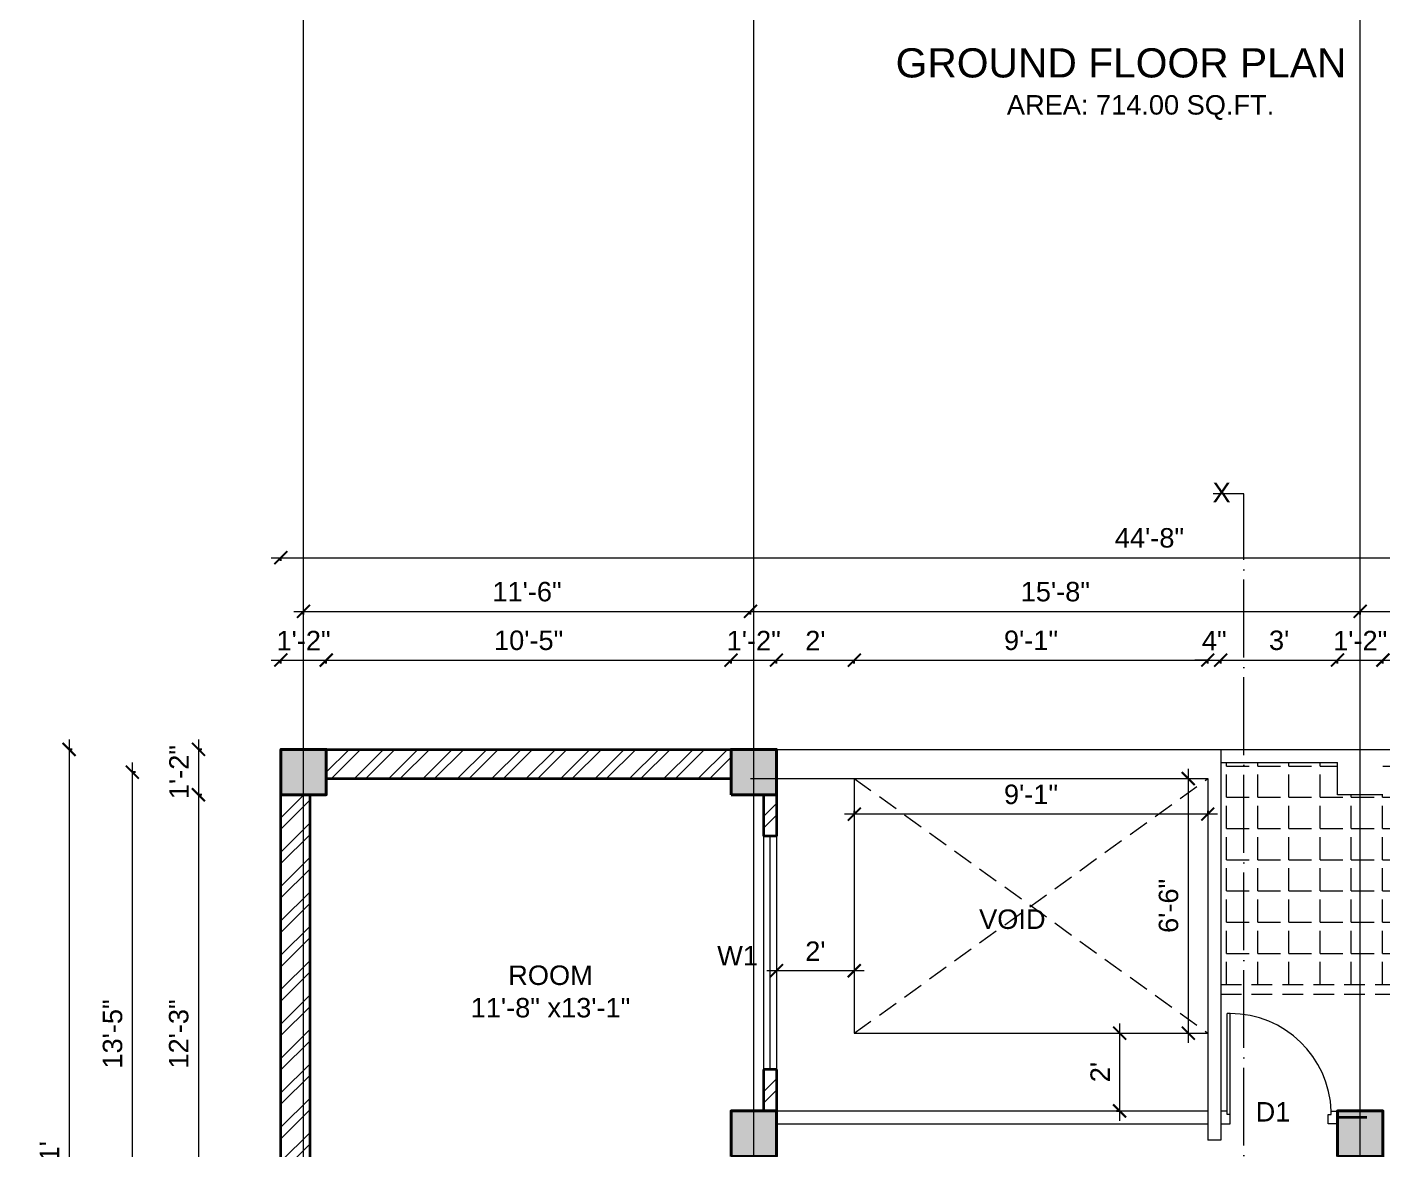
# Model space of a CAD drawing. Header units: inches. Extents: x 122663 to 154153, y 34228 to 39758.
# Drawn here: x 129800.6 to 130218.7, y 37408.9 to 37755.1 of the extents above; entities that cross this region are included whole.
import ezdxf

# ---------------------------------------------------------------- set-up
doc = ezdxf.new("R2010")
doc.units = ezdxf.units.IN
doc.header["$MEASUREMENT"] = 0
doc.header["$PDMODE"] = 35
doc.linetypes.add('ACAD_ISO04W100', pattern=[30, 24, -3, 0, -3])
doc.linetypes.add('DASHED', pattern=[19.05, 12.7, -6.35])
for name, color, linetype, lineweight in [('Column', 181, 'Continuous', 40), ('Dimension', 130, 'Continuous', 9), ('Hatch', 9, 'Continuous', 9), ('SECTION', 7, 'ACAD_ISO04W100', 18), ('SITE BOUNDARY', 1, 'Continuous', 30), ('Stairs', 61, 'Continuous', 18), ('TEXT', 255, 'Continuous', 35), ('Walls', 11, 'Continuous', 35), ('Windows', 151, 'Continuous', 15)]:
    doc.layers.add(name, color=color, linetype=linetype, lineweight=lineweight)
doc.styles.get("Standard").update_dxf_attribs({"font": 'arial.ttf'})
doc.dimstyles.get("Standard").update_dxf_attribs({"dimtxt": 6, "dimasz": 4, "dimexe": 0, "dimexo": 6, "dimgap": 3, "dimtad": 1, "dimdec": 0, "dimzin": 0, "dimdsep": 46, "dimlunit": 4, "dimtxsty": 'Standard', "dimblk": 'ARCHTICK', "dimcen": 0.09, "dimdle": 3, "dimclrd": 256, "dimadec": 0, "dimazin": 0, "dimtfac": 1, "dimtdec": 0, "dimtofl": 0, "dimtmove": 0, "dimatfit": 3, "dimfxl": 1, "dimfxlon": 1, "dimtolj": 1, "dimtzin": 0, "dimlwd": -1, "dimarcsym": 0})
pattern_1 = [(45, (7291.437, -1273.291), (-5.30330086, 5.30330086), []), (45, (7294.9724, -1273.291), (-5.30330086, 5.30330086), [])]

# ---------------------------------------------------------------- blocks, each defined once
blk = doc.blocks.new('colm')
at = {"layer": 'Hatch'}
h = blk.add_hatch(color=256, dxfattribs=at)
h.dxf.hatch_style = 1
h.paths.add_polyline_path([(66705.71, 8319.73), (66705.71, 8307.73), (66717.71, 8307.73), (66717.71, 8319.73)])
at = {"layer": 'Column'}
blk.add_lwpolyline([(66705.71, 8307.73), (66717.71, 8307.73), (66717.71, 8319.73), (66705.71, 8319.73)], close=True, dxfattribs=at)
blk = doc.blocks.new('_ArchTick')
at = {"color": 0, "linetype": 'ByBlock', "const_width": 0.15}
blk.add_lwpolyline([(-0.5, -0.5), (0.5, 0.5)], dxfattribs=at)
blk = doc.blocks.new('*D437')
at = {"layer": 'Defpoints', "color": 0, "transparency": 16777216}
for p in [(129878.84, 37532.41), (129853.44, 37518.41), (129878.84, 37518.41)]:
    blk.add_point(p, dxfattribs=at)
at = {"layer": 'Dimension', "transparency": 16777216}
blk.add_line((129853.44, 37535.41), (129853.44, 37515.41), dxfattribs=at)
at = {"layer": 'Dimension', "color": 0, "lineweight": -2, "transparency": 16777216}
for p, q in [((129854.44, 37532.41), (129853.44, 37532.41)), ((129854.44, 37518.41), (129853.44, 37518.41))]:
    blk.add_line(p, q, dxfattribs=at)
at = {"layer": 'Dimension', "transparency": 16777216, "xscale": 4, "yscale": 4, "zscale": 4}
for p, rotation in [((129853.44, 37532.41), 90), ((129853.44, 37518.41), 270)]:
    blk.add_blockref('_ArchTick', p, dxfattribs=dict(at, rotation=rotation))
at = {"layer": 'Dimension', "color": 0, "lineweight": -2, "transparency": 16777216, "insert": (129847.43, 37525.41), "char_height": 6, "attachment_point": 5, "rotation": 90}
blk.add_mtext('\\A1;1\'-2"', dxfattribs=at)
blk = doc.blocks.new('*D438')
at = {"layer": 'Defpoints', "color": 0, "transparency": 16777216}
for p in [(129878.84, 37518.41), (129853.44, 37370.91), (129878.84, 37370.91)]:
    blk.add_point(p, dxfattribs=at)
at = {"layer": 'Dimension', "transparency": 16777216}
blk.add_line((129853.44, 37521.41), (129853.44, 37367.91), dxfattribs=at)
at = {"layer": 'Dimension', "color": 0, "lineweight": -2, "transparency": 16777216}
for p, q in [((129854.44, 37518.41), (129853.44, 37518.41)), ((129854.44, 37370.91), (129853.44, 37370.91))]:
    blk.add_line(p, q, dxfattribs=at)
at = {"layer": 'Dimension', "transparency": 16777216, "xscale": 4, "yscale": 4, "zscale": 4}
for p, rotation in [((129853.44, 37518.41), 90), ((129853.44, 37370.91), 270)]:
    blk.add_blockref('_ArchTick', p, dxfattribs=dict(at, rotation=rotation))
at = {"layer": 'Dimension', "color": 0, "lineweight": -2, "transparency": 16777216, "insert": (129847.37, 37444.66), "char_height": 6, "attachment_point": 5, "rotation": 90}
blk.add_mtext('\\A1;12\'-3"', dxfattribs=at)
blk = doc.blocks.new('*D443')
at = {"layer": 'Defpoints', "color": 0, "transparency": 16777216}
for p in [(129878.84, 37525.41), (129833.04, 37363.91), (129878.84, 37363.91)]:
    blk.add_point(p, dxfattribs=at)
at = {"layer": 'Dimension', "transparency": 16777216}
blk.add_line((129833.04, 37528.41), (129833.04, 37360.91), dxfattribs=at)
at = {"layer": 'Dimension', "color": 0, "lineweight": -2, "transparency": 16777216}
for p, q in [((129834.04, 37525.41), (129833.04, 37525.41)), ((129834.04, 37363.91), (129833.04, 37363.91))]:
    blk.add_line(p, q, dxfattribs=at)
at = {"layer": 'Dimension', "transparency": 16777216, "xscale": 4, "yscale": 4, "zscale": 4}
for p, rotation in [((129833.04, 37525.41), 90), ((129833.04, 37363.91), 270)]:
    blk.add_blockref('_ArchTick', p, dxfattribs=dict(at, rotation=rotation))
at = {"layer": 'Dimension', "color": 0, "lineweight": -2, "transparency": 16777216, "insert": (129826.97, 37444.66), "char_height": 6, "attachment_point": 5, "rotation": 90}
blk.add_mtext('\\A1;13\'-5"', dxfattribs=at)
blk = doc.blocks.new('*D328')
at = {"layer": 'Defpoints', "color": 0, "transparency": 16777216}
for p in [(129878.84, 37532.41), (129813.53, 37279.91), (130003.66, 37279.91)]:
    blk.add_point(p, dxfattribs=at)
at = {"layer": 'Dimension', "transparency": 16777216}
blk.add_line((129813.53, 37535.41), (129813.53, 37276.91), dxfattribs=at)
at = {"layer": 'Dimension', "color": 0, "lineweight": -2, "transparency": 16777216}
for p, q in [((129814.53, 37532.41), (129813.53, 37532.41)), ((129814.53, 37279.91), (129813.53, 37279.91))]:
    blk.add_line(p, q, dxfattribs=at)
at = {"layer": 'Dimension', "transparency": 16777216, "xscale": 4, "yscale": 4, "zscale": 4}
for p, rotation in [((129813.53, 37532.41), 90), ((129813.53, 37279.91), 270)]:
    blk.add_blockref('_ArchTick', p, dxfattribs=dict(at, rotation=rotation))
at = {"layer": 'Dimension', "color": 0, "lineweight": -2, "transparency": 16777216, "insert": (129807.51, 37406.16), "char_height": 6, "attachment_point": 5, "rotation": 90}
blk.add_mtext("\\A1;21'", dxfattribs=at)
blk = doc.blocks.new('GFFGS')
at = {"layer": 'Windows'}
for p, q in [((97915.22, 19628.63), (97915.22, 19658.74)), ((97916.19, 19658.74), (97915.22, 19658.74)), ((97916.19, 19627.65), (97916.19, 19658.77)), ((97915.22, 19628.63), (97913.27, 19628.63)), ((97913.27, 19628.63), (97913.27, 19624.73)), ((97915.22, 19627.65), (97915.22, 19628.63)), ((97916.19, 19627.65), (97915.22, 19627.65)), ((97916.19, 19624.73), (97916.19, 19627.65)), ((97946.35, 19624.73), (97946.35, 19627.65)), ((97946.35, 19627.65), (97947.32, 19627.65)), ((97947.32, 19627.65), (97947.32, 19628.63)), ((97947.32, 19628.63), (97949.27, 19628.63)), ((97949.27, 19628.63), (97949.27, 19624.73)), ((97913.27, 19624.73), (97916.19, 19624.73)), ((97949.27, 19624.73), (97946.35, 19624.73))]:
    blk.add_line(p, q, dxfattribs=at)
blk.add_arc((97916.25, 19627.66), 31.08, 1.7801, 90.1235, dxfattribs=at)
blk = doc.blocks.new('*D331')
at = {"layer": 'Defpoints', "color": 0, "transparency": 16777216}
for p in [(130031.66, 37464.16), (130031.66, 37464.16), (130055.66, 37464.16)]:
    blk.add_point(p, dxfattribs=at)
at = {"layer": 'Dimension', "transparency": 16777216}
blk.add_line((130058.66, 37464.16), (130028.66, 37464.16), dxfattribs=at)
at = {"layer": 'Dimension', "transparency": 16777216, "xscale": 4, "yscale": 4, "zscale": 4, "rotation": 180}
blk.add_blockref('_ArchTick', (130031.66, 37464.16), dxfattribs=at)
at = {"layer": 'Dimension', "transparency": 16777216, "xscale": 4, "yscale": 4, "zscale": 4}
blk.add_blockref('_ArchTick', (130055.66, 37464.16), dxfattribs=at)
at = {"layer": 'Dimension', "color": 0, "lineweight": -2, "transparency": 16777216, "insert": (130043.66, 37470.18), "char_height": 6, "attachment_point": 5}
blk.add_mtext("\\A1;2'", dxfattribs=at)
blk = doc.blocks.new('*D332')
at = {"layer": 'Defpoints', "color": 0, "transparency": 16777216}
for p in [(130137.48, 37444.91), (130107.16, 37420.91), (130137.48, 37420.91)]:
    blk.add_point(p, dxfattribs=at)
at = {"layer": 'Dimension', "transparency": 16777216}
blk.add_line((130137.48, 37447.91), (130137.48, 37417.91), dxfattribs=at)
at = {"layer": 'Dimension', "color": 0, "lineweight": -2, "transparency": 16777216}
blk.add_line((130136.48, 37420.91), (130137.48, 37420.91), dxfattribs=at)
at = {"layer": 'Dimension', "transparency": 16777216, "xscale": 4, "yscale": 4, "zscale": 4}
for p, rotation in [((130137.48, 37444.91), 90), ((130137.48, 37420.91), 270)]:
    blk.add_blockref('_ArchTick', p, dxfattribs=dict(at, rotation=rotation))
at = {"layer": 'Dimension', "color": 0, "lineweight": -2, "transparency": 16777216, "insert": (130131.47, 37432.91), "char_height": 6, "attachment_point": 5, "rotation": 90}
blk.add_mtext("\\A1;2'", dxfattribs=at)
blk = doc.blocks.new('*D432')
at = {"layer": 'Defpoints', "color": 0, "transparency": 16777216}
for p in [(129892.84, 37559.94), (129878.84, 37532.41), (129892.84, 37532.41)]:
    blk.add_point(p, dxfattribs=at)
at = {"layer": 'Dimension', "transparency": 16777216}
blk.add_line((129875.84, 37559.94), (129895.84, 37559.94), dxfattribs=at)
at = {"layer": 'Dimension', "color": 0, "lineweight": -2, "transparency": 16777216}
for p, q in [((129878.84, 37558.94), (129878.84, 37559.94)), ((129892.84, 37558.94), (129892.84, 37559.94))]:
    blk.add_line(p, q, dxfattribs=at)
at = {"layer": 'Dimension', "transparency": 16777216, "xscale": 4, "yscale": 4, "zscale": 4, "rotation": 180}
blk.add_blockref('_ArchTick', (129878.84, 37559.94), dxfattribs=at)
at = {"layer": 'Dimension', "transparency": 16777216, "xscale": 4, "yscale": 4, "zscale": 4}
blk.add_blockref('_ArchTick', (129892.84, 37559.94), dxfattribs=at)
at = {"layer": 'Dimension', "color": 0, "lineweight": -2, "transparency": 16777216, "insert": (129885.84, 37565.96), "char_height": 6, "attachment_point": 5}
blk.add_mtext('\\A1;1\'-2"', dxfattribs=at)
blk = doc.blocks.new('*D433')
at = {"layer": 'Defpoints', "color": 0, "transparency": 16777216}
for p in [(130017.66, 37559.94), (129892.84, 37532.41), (130017.66, 37532.41)]:
    blk.add_point(p, dxfattribs=at)
at = {"layer": 'Dimension', "transparency": 16777216}
blk.add_line((129889.84, 37559.94), (130020.66, 37559.94), dxfattribs=at)
at = {"layer": 'Dimension', "color": 0, "lineweight": -2, "transparency": 16777216}
for p, q in [((129892.84, 37558.94), (129892.84, 37559.94)), ((130017.66, 37558.94), (130017.66, 37559.94))]:
    blk.add_line(p, q, dxfattribs=at)
at = {"layer": 'Dimension', "transparency": 16777216, "xscale": 4, "yscale": 4, "zscale": 4, "rotation": 180}
blk.add_blockref('_ArchTick', (129892.84, 37559.94), dxfattribs=at)
at = {"layer": 'Dimension', "transparency": 16777216, "xscale": 4, "yscale": 4, "zscale": 4}
blk.add_blockref('_ArchTick', (130017.66, 37559.94), dxfattribs=at)
at = {"layer": 'Dimension', "color": 0, "lineweight": -2, "transparency": 16777216, "insert": (129955.25, 37566.01), "char_height": 6, "attachment_point": 5}
blk.add_mtext('\\A1;10\'-5"', dxfattribs=at)
blk = doc.blocks.new('*D434')
at = {"layer": 'Defpoints', "color": 0, "transparency": 16777216}
for p in [(130031.66, 37559.94), (130017.66, 37532.41), (130031.66, 37532.41)]:
    blk.add_point(p, dxfattribs=at)
at = {"layer": 'Dimension', "transparency": 16777216}
blk.add_line((130014.66, 37559.94), (130034.66, 37559.94), dxfattribs=at)
at = {"layer": 'Dimension', "color": 0, "lineweight": -2, "transparency": 16777216}
for p, q in [((130017.66, 37558.94), (130017.66, 37559.94)), ((130031.66, 37558.94), (130031.66, 37559.94))]:
    blk.add_line(p, q, dxfattribs=at)
at = {"layer": 'Dimension', "transparency": 16777216, "xscale": 4, "yscale": 4, "zscale": 4, "rotation": 180}
blk.add_blockref('_ArchTick', (130017.66, 37559.94), dxfattribs=at)
at = {"layer": 'Dimension', "transparency": 16777216, "xscale": 4, "yscale": 4, "zscale": 4}
blk.add_blockref('_ArchTick', (130031.66, 37559.94), dxfattribs=at)
at = {"layer": 'Dimension', "color": 0, "lineweight": -2, "transparency": 16777216, "insert": (130024.66, 37565.96), "char_height": 6, "attachment_point": 5}
blk.add_mtext('\\A1;1\'-2"', dxfattribs=at)
blk = doc.blocks.new('*D435')
at = {"layer": 'Defpoints', "color": 0, "transparency": 16777216}
for p in [(130055.66, 37559.94), (130031.66, 37532.41), (130055.66, 37523.41)]:
    blk.add_point(p, dxfattribs=at)
at = {"layer": 'Dimension', "transparency": 16777216}
blk.add_line((130028.66, 37559.94), (130058.66, 37559.94), dxfattribs=at)
at = {"layer": 'Dimension', "color": 0, "lineweight": -2, "transparency": 16777216}
for p, q in [((130031.66, 37558.94), (130031.66, 37559.94)), ((130055.66, 37558.94), (130055.66, 37559.94))]:
    blk.add_line(p, q, dxfattribs=at)
at = {"layer": 'Dimension', "transparency": 16777216, "xscale": 4, "yscale": 4, "zscale": 4, "rotation": 180}
blk.add_blockref('_ArchTick', (130031.66, 37559.94), dxfattribs=at)
at = {"layer": 'Dimension', "transparency": 16777216, "xscale": 4, "yscale": 4, "zscale": 4}
blk.add_blockref('_ArchTick', (130055.66, 37559.94), dxfattribs=at)
at = {"layer": 'Dimension', "color": 0, "lineweight": -2, "transparency": 16777216, "insert": (130043.66, 37565.96), "char_height": 6, "attachment_point": 5}
blk.add_mtext("\\A1;2'", dxfattribs=at)
blk = doc.blocks.new('*D436')
at = {"layer": 'Defpoints', "color": 0, "transparency": 16777216}
for p in [(130164.66, 37559.94), (130055.66, 37523.41), (130164.66, 37523.41)]:
    blk.add_point(p, dxfattribs=at)
at = {"layer": 'Dimension', "transparency": 16777216}
blk.add_line((130052.66, 37559.94), (130167.66, 37559.94), dxfattribs=at)
at = {"layer": 'Dimension', "color": 0, "lineweight": -2, "transparency": 16777216}
for p, q in [((130055.66, 37558.94), (130055.66, 37559.94)), ((130164.66, 37558.94), (130164.66, 37559.94))]:
    blk.add_line(p, q, dxfattribs=at)
at = {"layer": 'Dimension', "transparency": 16777216, "xscale": 4, "yscale": 4, "zscale": 4, "rotation": 180}
blk.add_blockref('_ArchTick', (130055.66, 37559.94), dxfattribs=at)
at = {"layer": 'Dimension', "transparency": 16777216, "xscale": 4, "yscale": 4, "zscale": 4}
blk.add_blockref('_ArchTick', (130164.66, 37559.94), dxfattribs=at)
at = {"layer": 'Dimension', "color": 0, "lineweight": -2, "transparency": 16777216, "insert": (130110.16, 37566.01), "char_height": 6, "attachment_point": 5}
blk.add_mtext('\\A1;9\'-1"', dxfattribs=at)
blk = doc.blocks.new('*D457')
at = {"layer": 'Defpoints', "color": 0, "transparency": 16777216}
for p in [(130168.66, 37559.94), (130168.66, 37532.41), (130164.66, 37523.41)]:
    blk.add_point(p, dxfattribs=at)
at = {"layer": 'Dimension', "transparency": 16777216}
for p, q in [((130164.66, 37559.94), (130160.66, 37559.94)), ((130168.66, 37559.94), (130172.66, 37559.94))]:
    blk.add_line(p, q, dxfattribs=at)
at = {"layer": 'Dimension', "color": 0, "lineweight": -2, "transparency": 16777216}
for p, q in [((130164.66, 37558.94), (130164.66, 37559.94)), ((130168.66, 37558.94), (130168.66, 37559.94))]:
    blk.add_line(p, q, dxfattribs=at)
at = {"layer": 'Dimension', "transparency": 16777216, "xscale": 4, "yscale": 4, "zscale": 4}
blk.add_blockref('_ArchTick', (130164.66, 37559.94), dxfattribs=at)
at = {"layer": 'Dimension', "transparency": 16777216, "xscale": 4, "yscale": 4, "zscale": 4, "rotation": 180}
blk.add_blockref('_ArchTick', (130168.66, 37559.94), dxfattribs=at)
at = {"layer": 'Dimension', "color": 0, "lineweight": -2, "transparency": 16777216, "insert": (130166.66, 37565.94), "char_height": 6, "attachment_point": 5}
blk.add_mtext('\\A1;4"', dxfattribs=at)
blk = doc.blocks.new('*D458')
at = {"layer": 'Defpoints', "color": 0, "transparency": 16777216}
for p in [(130204.66, 37559.94), (130168.66, 37532.41), (130204.66, 37528.41)]:
    blk.add_point(p, dxfattribs=at)
at = {"layer": 'Dimension', "transparency": 16777216}
blk.add_line((130165.66, 37559.94), (130207.66, 37559.94), dxfattribs=at)
at = {"layer": 'Dimension', "color": 0, "lineweight": -2, "transparency": 16777216}
for p, q in [((130168.66, 37558.94), (130168.66, 37559.94)), ((130204.66, 37558.94), (130204.66, 37559.94))]:
    blk.add_line(p, q, dxfattribs=at)
at = {"layer": 'Dimension', "transparency": 16777216, "xscale": 4, "yscale": 4, "zscale": 4, "rotation": 180}
blk.add_blockref('_ArchTick', (130168.66, 37559.94), dxfattribs=at)
at = {"layer": 'Dimension', "transparency": 16777216, "xscale": 4, "yscale": 4, "zscale": 4}
blk.add_blockref('_ArchTick', (130204.66, 37559.94), dxfattribs=at)
at = {"layer": 'Dimension', "color": 0, "lineweight": -2, "transparency": 16777216, "insert": (130186.66, 37566.01), "char_height": 6, "attachment_point": 5}
blk.add_mtext("\\A1;3'", dxfattribs=at)
blk = doc.blocks.new('*D459')
at = {"layer": 'Defpoints', "color": 0, "transparency": 16777216}
for p in [(130218.66, 37559.94), (130204.66, 37528.41), (130218.66, 37528.41)]:
    blk.add_point(p, dxfattribs=at)
at = {"layer": 'Dimension', "transparency": 16777216}
blk.add_line((130201.66, 37559.94), (130221.66, 37559.94), dxfattribs=at)
at = {"layer": 'Dimension', "color": 0, "lineweight": -2, "transparency": 16777216}
for p, q in [((130204.66, 37558.94), (130204.66, 37559.94)), ((130218.66, 37558.94), (130218.66, 37559.94))]:
    blk.add_line(p, q, dxfattribs=at)
at = {"layer": 'Dimension', "transparency": 16777216, "xscale": 4, "yscale": 4, "zscale": 4, "rotation": 180}
blk.add_blockref('_ArchTick', (130204.66, 37559.94), dxfattribs=at)
at = {"layer": 'Dimension', "transparency": 16777216, "xscale": 4, "yscale": 4, "zscale": 4}
blk.add_blockref('_ArchTick', (130218.66, 37559.94), dxfattribs=at)
at = {"layer": 'Dimension', "color": 0, "lineweight": -2, "transparency": 16777216, "insert": (130211.66, 37565.96), "char_height": 6, "attachment_point": 5}
blk.add_mtext('\\A1;1\'-2"', dxfattribs=at)
blk = doc.blocks.new('*D460')
at = {"layer": 'Defpoints', "color": 0, "transparency": 16777216}
for p in [(130364.53, 37559.94), (130218.66, 37528.41), (130364.53, 37528.41)]:
    blk.add_point(p, dxfattribs=at)
at = {"layer": 'Dimension', "transparency": 16777216}
blk.add_line((130215.66, 37559.94), (130367.53, 37559.94), dxfattribs=at)
at = {"layer": 'Dimension', "color": 0, "lineweight": -2, "transparency": 16777216}
for p, q in [((130218.66, 37558.94), (130218.66, 37559.94)), ((130364.53, 37558.94), (130364.53, 37559.94))]:
    blk.add_line(p, q, dxfattribs=at)
at = {"layer": 'Dimension', "transparency": 16777216, "xscale": 4, "yscale": 4, "zscale": 4, "rotation": 180}
blk.add_blockref('_ArchTick', (130218.66, 37559.94), dxfattribs=at)
at = {"layer": 'Dimension', "transparency": 16777216, "xscale": 4, "yscale": 4, "zscale": 4}
blk.add_blockref('_ArchTick', (130364.53, 37559.94), dxfattribs=at)
at = {"layer": 'Dimension', "color": 0, "lineweight": -2, "transparency": 16777216, "insert": (130291.59, 37565.96), "char_height": 6, "attachment_point": 5}
blk.add_mtext('\\A1;12\'-2"', dxfattribs=at)
blk = doc.blocks.new('*D463')
at = {"layer": 'Defpoints', "color": 0, "transparency": 16777216}
for p in [(130023.66, 37574.96), (129885.84, 37532.41), (130023.66, 37532.41)]:
    blk.add_point(p, dxfattribs=at)
at = {"layer": 'Dimension', "transparency": 16777216}
blk.add_line((129882.84, 37574.96), (130026.66, 37574.96), dxfattribs=at)
at = {"layer": 'Dimension', "color": 0, "lineweight": -2, "transparency": 16777216}
for p, q in [((129885.84, 37573.96), (129885.84, 37574.96)), ((130023.66, 37573.96), (130023.66, 37574.96))]:
    blk.add_line(p, q, dxfattribs=at)
at = {"layer": 'Dimension', "transparency": 16777216, "xscale": 4, "yscale": 4, "zscale": 4, "rotation": 180}
blk.add_blockref('_ArchTick', (129885.84, 37574.96), dxfattribs=at)
at = {"layer": 'Dimension', "transparency": 16777216, "xscale": 4, "yscale": 4, "zscale": 4}
blk.add_blockref('_ArchTick', (130023.66, 37574.96), dxfattribs=at)
at = {"layer": 'Dimension', "color": 0, "lineweight": -2, "transparency": 16777216, "insert": (129954.75, 37581.02), "char_height": 6, "attachment_point": 5}
blk.add_mtext('\\A1;11\'-6"', dxfattribs=at)
blk = doc.blocks.new('*D464')
at = {"layer": 'Defpoints', "color": 0, "transparency": 16777216}
for p in [(130211.66, 37574.96), (130023.66, 37532.41), (130211.66, 37420.91)]:
    blk.add_point(p, dxfattribs=at)
at = {"layer": 'Dimension', "transparency": 16777216}
blk.add_line((130020.66, 37574.96), (130214.66, 37574.96), dxfattribs=at)
at = {"layer": 'Dimension', "color": 0, "lineweight": -2, "transparency": 16777216}
for p, q in [((130023.66, 37573.96), (130023.66, 37574.96)), ((130211.66, 37573.96), (130211.66, 37574.96))]:
    blk.add_line(p, q, dxfattribs=at)
at = {"layer": 'Dimension', "transparency": 16777216, "xscale": 4, "yscale": 4, "zscale": 4, "rotation": 180}
blk.add_blockref('_ArchTick', (130023.66, 37574.96), dxfattribs=at)
at = {"layer": 'Dimension', "transparency": 16777216, "xscale": 4, "yscale": 4, "zscale": 4}
blk.add_blockref('_ArchTick', (130211.66, 37574.96), dxfattribs=at)
at = {"layer": 'Dimension', "color": 0, "lineweight": -2, "transparency": 16777216, "insert": (130117.66, 37581.02), "char_height": 6, "attachment_point": 5}
blk.add_mtext('\\A1;15\'-8"', dxfattribs=at)
blk = doc.blocks.new('*D465')
at = {"layer": 'Defpoints', "color": 0, "transparency": 16777216}
for p in [(130371.53, 37574.96), (130211.66, 37420.91), (130371.53, 37420.91)]:
    blk.add_point(p, dxfattribs=at)
at = {"layer": 'Dimension', "transparency": 16777216}
blk.add_line((130208.66, 37574.96), (130374.53, 37574.96), dxfattribs=at)
at = {"layer": 'Dimension', "color": 0, "lineweight": -2, "transparency": 16777216}
for p, q in [((130211.66, 37573.96), (130211.66, 37574.96)), ((130371.53, 37573.96), (130371.53, 37574.96))]:
    blk.add_line(p, q, dxfattribs=at)
at = {"layer": 'Dimension', "transparency": 16777216, "xscale": 4, "yscale": 4, "zscale": 4, "rotation": 180}
blk.add_blockref('_ArchTick', (130211.66, 37574.96), dxfattribs=at)
at = {"layer": 'Dimension', "transparency": 16777216, "xscale": 4, "yscale": 4, "zscale": 4}
blk.add_blockref('_ArchTick', (130371.53, 37574.96), dxfattribs=at)
at = {"layer": 'Dimension', "color": 0, "lineweight": -2, "transparency": 16777216, "insert": (130291.59, 37581.03), "char_height": 6, "attachment_point": 5}
blk.add_mtext('\\A1;13\'-4"', dxfattribs=at)
blk = doc.blocks.new('*D466')
at = {"layer": 'Defpoints', "color": 0, "transparency": 16777216}
for p in [(130414.53, 37591.53), (129878.84, 37532.41), (130414.53, 37532.41)]:
    blk.add_point(p, dxfattribs=at)
at = {"layer": 'Dimension', "transparency": 16777216}
blk.add_line((129875.84, 37591.53), (130417.53, 37591.53), dxfattribs=at)
at = {"layer": 'Dimension', "color": 0, "lineweight": -2, "transparency": 16777216}
for p, q in [((129878.84, 37590.53), (129878.84, 37591.53)), ((130414.53, 37590.53), (130414.53, 37591.53))]:
    blk.add_line(p, q, dxfattribs=at)
at = {"layer": 'Dimension', "transparency": 16777216, "xscale": 4, "yscale": 4, "zscale": 4, "rotation": 180}
blk.add_blockref('_ArchTick', (129878.84, 37591.53), dxfattribs=at)
at = {"layer": 'Dimension', "transparency": 16777216, "xscale": 4, "yscale": 4, "zscale": 4}
blk.add_blockref('_ArchTick', (130414.53, 37591.53), dxfattribs=at)
at = {"layer": 'Dimension', "color": 0, "lineweight": -2, "transparency": 16777216, "insert": (130146.68, 37597.6), "char_height": 6, "attachment_point": 5}
blk.add_mtext('\\A1;44\'-8"', dxfattribs=at)
blk = doc.blocks.new('*D475')
at = {"layer": 'Defpoints', "color": 0, "transparency": 16777216}
for p in [(130031.66, 37525.41), (130457.27, 37525.41), (130378.53, 37413.91)]:
    blk.add_point(p, dxfattribs=at)
at = {"layer": 'Dimension', "color": 0, "lineweight": -2, "transparency": 16777216}
for p, q in [((130456.27, 37525.41), (130457.27, 37525.41)), ((130456.27, 37413.91), (130457.27, 37413.91))]:
    blk.add_line(p, q, dxfattribs=at)
at = {"layer": 'Dimension', "transparency": 16777216}
blk.add_line((130457.27, 37410.91), (130457.27, 37528.41), dxfattribs=at)
at = {"layer": 'Dimension', "transparency": 16777216, "xscale": 4, "yscale": 4, "zscale": 4}
for p, rotation in [((130457.27, 37525.41), 90), ((130457.27, 37413.91), 270)]:
    blk.add_blockref('_ArchTick', p, dxfattribs=dict(at, rotation=rotation))
at = {"layer": 'Dimension', "color": 0, "lineweight": -2, "transparency": 16777216, "insert": (130451.2, 37469.66), "char_height": 6, "attachment_point": 5, "rotation": 90}
blk.add_mtext('\\A1;9\'-3"', dxfattribs=at)
blk = doc.blocks.new('*D848')
at = {"layer": 'Defpoints', "color": 0, "transparency": 16777216}
for p in [(130164.66, 37523.41), (130158.64, 37444.91), (130164.66, 37444.91)]:
    blk.add_point(p, dxfattribs=at)
at = {"layer": 'Windows', "transparency": 16777216}
blk.add_line((130158.64, 37526.41), (130158.64, 37441.91), dxfattribs=at)
at = {"layer": 'Windows', "color": 0, "lineweight": -2, "transparency": 16777216}
for p, q in [((130158.66, 37523.41), (130158.64, 37523.41)), ((130158.66, 37444.91), (130158.64, 37444.91))]:
    blk.add_line(p, q, dxfattribs=at)
at = {"layer": 'Windows', "transparency": 16777216, "xscale": 4, "yscale": 4, "zscale": 4}
for p, rotation in [((130158.64, 37523.41), 90), ((130158.64, 37444.91), 270)]:
    blk.add_blockref('_ArchTick', p, dxfattribs=dict(at, rotation=rotation))
at = {"layer": 'Windows', "color": 0, "transparency": 16777216, "insert": (130152.58, 37484.16), "char_height": 6, "attachment_point": 5, "rotation": 90}
blk.add_mtext('\\A1;6\'-6"', dxfattribs=at)
blk = doc.blocks.new('*D849')
at = {"layer": 'Defpoints', "color": 0, "transparency": 16777216}
for p in [(130055.66, 37523.41), (130164.66, 37523.41), (130055.66, 37512.45)]:
    blk.add_point(p, dxfattribs=at)
at = {"layer": 'Windows', "transparency": 16777216}
blk.add_line((130167.66, 37512.45), (130052.66, 37512.45), dxfattribs=at)
at = {"layer": 'Windows', "color": 0, "lineweight": -2, "transparency": 16777216}
for p, q in [((130055.66, 37513.45), (130055.66, 37512.45)), ((130164.66, 37513.45), (130164.66, 37512.45))]:
    blk.add_line(p, q, dxfattribs=at)
at = {"layer": 'Windows', "transparency": 16777216, "xscale": 4, "yscale": 4, "zscale": 4, "rotation": 180}
blk.add_blockref('_ArchTick', (130055.66, 37512.45), dxfattribs=at)
at = {"layer": 'Windows', "transparency": 16777216, "xscale": 4, "yscale": 4, "zscale": 4}
blk.add_blockref('_ArchTick', (130164.66, 37512.45), dxfattribs=at)
at = {"layer": 'Windows', "color": 0, "transparency": 16777216, "insert": (130110.16, 37518.51), "char_height": 6, "attachment_point": 5}
blk.add_mtext('\\A1;9\'-1"', dxfattribs=at)
blk = doc.blocks.new('*D1445')
at = {"layer": 'Defpoints', "color": 0, "transparency": 16777216}
for p in [(130933.34, 37844.49), (130204.66, 37816.85), (130204.66, 37279.91)]:
    blk.add_point(p, dxfattribs=at)
at = {"layer": 'Dimension', "color": 0, "lineweight": -2, "transparency": 16777216}
for p, q in [((130933.34, 37817.85), (130933.34, 37816.85)), ((130204.66, 37815.85), (130204.66, 37816.85))]:
    blk.add_line(p, q, dxfattribs=at)
at = {"layer": 'Dimension', "transparency": 16777216}
blk.add_line((130936.34, 37816.85), (130201.66, 37816.85), dxfattribs=at)
at = {"layer": 'Dimension', "transparency": 16777216, "xscale": 4, "yscale": 4, "zscale": 4, "rotation": 180}
blk.add_blockref('_ArchTick', (130204.66, 37816.85), dxfattribs=at)
at = {"layer": 'Dimension', "transparency": 16777216, "xscale": 4, "yscale": 4, "zscale": 4}
blk.add_blockref('_ArchTick', (130933.34, 37816.85), dxfattribs=at)
at = {"layer": 'Dimension', "color": 0, "transparency": 16777216, "insert": (130569, 37822.92), "char_height": 6, "attachment_point": 5}
blk.add_mtext('\\A1;60\'-9"', dxfattribs=at)

msp = doc.modelspace()

# ---------------------------------------------------------------- hatches: boundary and pattern name
at = {"layer": 'Hatch'}
h = msp.add_hatch(dxfattribs=at)
h.set_pattern_fill('ANSI32', color=256, scale=20)
h.set_pattern_definition(pattern_1)
h.paths.add_polyline_path([(129892.84, 37532.41), (129892.84, 37523.41), (130017.66, 37523.41), (130017.66, 37532.41)])
h = msp.add_hatch(dxfattribs=at)
h.set_pattern_fill('ANGLE', color=256, scale=35)
h.set_pattern_definition([(0, (5382.291, 18.624), (0, 9.625), [7, -2.625]), (90, (5382.291, 18.624), (-9.625, 6e-16), [7, -2.625])])
h.paths.add_polyline_path([(130364.53, 37518.41), (130364.53, 37528.41), (130218.66, 37528.41), (130218.66, 37518.41), (130204.66, 37518.41), (130204.66, 37528.41), (130168.66, 37528.41), (130168.66, 37459.91), (130254.05, 37459.91), (130361.66, 37459.91), (130361.66, 37456.91), (130358.66, 37456.91), (130358.66, 37420.91), (130364.53, 37420.91), (130378.53, 37420.91), (130410.53, 37420.91), (130410.53, 37528.41), (130378.53, 37528.41), (130378.53, 37518.41)])
h.paths.add_polyline_path([(130368.15, 37432.62), (130382.79, 37432.62), (130382.79, 37444.99), (130368.15, 37444.99)], flags=24)
h.paths.add_polyline_path([(130260.6, 37475.15), (130303.65, 37475.15), (130303.65, 37487.51), (130260.6, 37487.51)], flags=24)
h = msp.add_hatch(dxfattribs=at)
h.set_pattern_fill('ANSI32', color=256, scale=20)
h.set_pattern_definition(pattern_1)
h.paths.add_polyline_path([(129887.84, 37518.41), (129878.84, 37518.41), (129878.84, 37370.91), (129887.84, 37370.91)])
h = msp.add_hatch(dxfattribs=at)
h.set_pattern_fill('ANSI32', color=256, scale=20)
h.set_pattern_definition(pattern_1)
h.paths.add_polyline_path([(130027.66, 37505.66), (130031.66, 37505.66), (130031.66, 37518.41), (130027.66, 37518.41)])
h.paths.add_polyline_path([(130031.66, 37433.66), (130027.66, 37433.66), (130027.66, 37420.91), (130031.66, 37420.91)])

# ---------------------------------------------------------------- linework, layer by layer
at = {"layer": 'SECTION'}
for p, q in [((130175.79, 37611.22), (130166.35, 37611.22)), ((130175.79, 37199.55), (130175.79, 37611.22))]:
    msp.add_line(p, q, dxfattribs=at)
at = {"layer": 'SITE BOUNDARY'}
msp.add_circle((130143.63, 37296.4), 2461.59, dxfattribs=at)
at = {"layer": 'Stairs'}
for p, q in [((130023.66, 37532.41), (130168.66, 37532.41)), ((130168.66, 37532.41), (130168.66, 37411.91)), ((130168.66, 37532.41), (130414.53, 37532.41)), ((130168.66, 37528.41), (130204.66, 37528.41)), ((130204.66, 37518.41), (130204.66, 37528.41)), ((130023.66, 37523.41), (130164.66, 37523.41)), ((130055.66, 37523.41), (130055.66, 37444.91)), ((130164.66, 37523.41), (130164.66, 37411.91)), ((130218.66, 37518.41), (130204.66, 37518.41)), ((130055.66, 37444.91), (130164.66, 37444.91)), ((130031.66, 37420.91), (130164.66, 37420.91)), ((130031.66, 37416.91), (130164.66, 37416.91)), ((130168.66, 37411.91), (130164.66, 37411.91))]:
    msp.add_line(p, q, dxfattribs=at)
at = {"layer": 'Stairs', "linetype": 'DASHED', "ltscale": 0.5}
for p, q in [((130055.66, 37444.91), (130164.66, 37523.41)), ((130055.66, 37523.41), (130164.66, 37444.91)), ((130168.66, 37459.91), (130254.05, 37459.91)), ((130168.66, 37456.91), (130255.99, 37456.91))]:
    msp.add_line(p, q, dxfattribs=at)
at = {"layer": 'Walls'}
for p, q in [((129892.84, 37532.41), (130017.66, 37532.41)), ((129892.84, 37523.41), (130017.66, 37523.41)), ((129878.84, 37370.91), (129878.84, 37518.41)), ((129887.84, 37370.91), (129887.84, 37518.41)), ((130027.66, 37518.41), (130027.66, 37505.66)), ((130031.66, 37518.41), (130031.66, 37505.66)), ((130031.66, 37505.66), (130027.66, 37505.66)), ((130031.66, 37433.66), (130027.66, 37433.66)), ((130027.66, 37433.66), (130027.66, 37420.91)), ((130031.66, 37433.66), (130031.66, 37420.91)), ((130213.66, 37418.91), (130204.66, 37418.91))]:
    msp.add_line(p, q, dxfattribs=at)
at = {"layer": 'Windows'}
for p, q in [((130027.66, 37505.66), (130027.66, 37433.66)), ((130029.66, 37505.66), (130029.66, 37433.66)), ((130031.66, 37505.66), (130031.66, 37433.66))]:
    msp.add_line(p, q, dxfattribs=at)
for p in [(129885.84, 38089.99), (130024.66, 38089.99), (130211.66, 38089.99)]:
    msp.add_xline(p, (0, 1), dxfattribs=at)

# ---------------------------------------------------------------- block references
at = {"layer": 'Column', "xscale": 1.166666666668081, "yscale": 1.166666666668081, "zscale": 1.166666666668081}
for p in [(52055.52, 27826.06), (52194.33, 27826.06), (52194.33, 27714.57), (52381.33, 27714.57)]:
    msp.add_blockref('colm', p, dxfattribs=at)
at = {"layer": 'Windows'}
msp.add_blockref('GFFGS', (32255.39, 17792.18), dxfattribs=at)

# ---------------------------------------------------------------- texts
at = {"layer": 'TEXT'}
for s, width, gutter_width, heights, insert, char_height, attachment_point in [('\\pi53.86462;GROUND FLOOR PLAN', 245.0498, 2.25, [37.88], (130014.55, 37739.48), 9, 7), ('\\pi81.66067;AREA: 714.00 SQ.FT.', 245.0498, 2.25, [37.88], (130021.05, 37726.51), 6, 7), ('X', 18.7269, 1, [0], (130171.73, 37614.61), 6, 3), ('\\pi32.11468;VOID', 84.2389, 1, [0], (130062.04, 37476.96), 6, 7), ('W1', 18.7269, 1, [0], (130013.39, 37471.79), 6, 1), ('\\pi29.7286;ROOM\\P\\pi18.16039;11\'-8" x13\'-1"', 84.2389, 1, [0], (129919.22, 37449.68), 6, 7), ('\\pi5.0988;D1', 18.7269, 1, [0], (130174.31, 37423.66), 6, 1)]:
    msp.add_mtext_dynamic_manual_height_columns(s, width=width, gutter_width=gutter_width, heights=heights, dxfattribs=dict(at, insert=insert, char_height=char_height, attachment_point=attachment_point))

# ---------------------------------------------------------------- dimensions: what is measured, and where the dimension line sits
at = {"layer": 'Dimension'}
dim = msp.add_linear_dim(base=(130204.66, 37816.85), p1=(130933.34, 37844.49), p2=(130204.66, 37279.91), dimstyle='Standard', override={"dimtmove": 1}, dxfattribs=at)
dim.commit()
dim.dimension.update_dxf_attribs({"geometry": '*D1445', "text_midpoint": (130569, 37822.92)})
at = {"layer": 'Dimension', "lineweight": -2}
for base, p1, p2, picture, middle in [((130414.53, 37591.53), (129878.84, 37532.41), (130414.53, 37532.41), '*D466', (130146.68, 37597.6)), ((130023.66, 37574.96), (129885.84, 37532.41), (130023.66, 37532.41), '*D463', (129954.75, 37581.02)), ((130211.66, 37574.96), (130023.66, 37532.41), (130211.66, 37420.91), '*D464', (130117.66, 37581.02)), ((130371.53, 37574.96), (130211.66, 37420.91), (130371.53, 37420.91), '*D465', (130291.59, 37581.03)), ((130017.66, 37559.94), (129892.84, 37532.41), (130017.66, 37532.41), '*D433', (129955.25, 37566.01)), ((130055.66, 37559.94), (130031.66, 37532.41), (130055.66, 37523.41), '*D435', (130043.66, 37565.96)), ((130164.66, 37559.94), (130055.66, 37523.41), (130164.66, 37523.41), '*D436', (130110.16, 37566.01)), ((130204.66, 37559.94), (130168.66, 37532.41), (130204.66, 37528.41), '*D458', (130186.66, 37566.01)), ((130364.53, 37559.94), (130218.66, 37528.41), (130364.53, 37528.41), '*D460', (130291.59, 37565.96))]:
    dim = msp.add_linear_dim(base=base, p1=p1, p2=p2, dimstyle='Standard', override={"dimtmove": 1}, dxfattribs=at)
    dim.commit()
    dim.dimension.update_dxf_attribs({"geometry": picture, "text_midpoint": middle})
for base, p1, p2, picture, middle in [((129892.84, 37559.94), (129878.84, 37532.41), (129892.84, 37532.41), '*D432', (129885.84, 37559.94)), ((130031.66, 37559.94), (130017.66, 37532.41), (130031.66, 37532.41), '*D434', (130024.66, 37559.94)), ((130168.66, 37559.94), (130164.66, 37523.41), (130168.66, 37532.41), '*D457', (130166.66, 37559.94)), ((130218.66, 37559.94), (130204.66, 37528.41), (130218.66, 37528.41), '*D459', (130211.66, 37559.94)), ((130031.66, 37464.16), (130055.66, 37464.16), (130031.66, 37464.16), '*D331', (130043.66, 37464.16))]:
    dim = msp.add_linear_dim(base=base, p1=p1, p2=p2, dimstyle='Standard', override={"dimtmove": 1}, dxfattribs=at)
    dim.commit()
    dim.dimension.update_dxf_attribs({"geometry": picture, "text_midpoint": middle, "dimtype": 160})
for base, p1, p2, picture, middle in [((129813.5273, 37279.9134), (129878.8384, 37532.4109), (130003.6558, 37279.9134), '*D328', (129807.515, 37406.1621)), ((129833.0381, 37363.9134), (129878.8384, 37525.4109), (129878.8384, 37363.9134), '*D443', (129826.9726, 37444.6621)), ((130457.2693, 37525.4109), (130378.5309, 37413.9134), (130031.6558, 37525.4109), '*D475', (130451.2039, 37469.6621)), ((129853.4399, 37370.9134), (129878.8384, 37518.4109), (129878.8384, 37370.9134), '*D438', (129847.3744, 37444.6621))]:
    dim = msp.add_linear_dim(base=base, p1=p1, p2=p2, angle=90, dimstyle='Standard', override={"dimtmove": 1}, dxfattribs=at)
    dim.commit()
    dim.dimension.update_dxf_attribs({"geometry": picture, "text_midpoint": middle})
for base, p1, p2, picture, middle in [((129853.44, 37518.41), (129878.84, 37532.41), (129878.84, 37518.41), '*D437', (129853.44, 37525.41)), ((130137.48, 37420.91), (130137.48, 37444.91), (130107.16, 37420.91), '*D332', (130137.48, 37432.91))]:
    dim = msp.add_linear_dim(base=base, p1=p1, p2=p2, angle=90, dimstyle='Standard', override={"dimtmove": 1}, dxfattribs=at)
    dim.commit()
    dim.dimension.update_dxf_attribs({"geometry": picture, "text_midpoint": middle, "dimtype": 160})
at = {"layer": 'Windows'}
dim = msp.add_linear_dim(base=(130158.6408, 37444.9134), p1=(130164.6558, 37523.4109), p2=(130164.6558, 37444.9134), angle=90, dimstyle='Standard', dxfattribs=at)
dim.commit()
dim.dimension.update_dxf_attribs({"geometry": '*D848', "text_midpoint": (130152.5773, 37484.1621)})
dim = msp.add_linear_dim(base=(130055.66, 37512.45), p1=(130164.66, 37523.41), p2=(130055.66, 37523.41), dimstyle='Standard', dxfattribs=at)
dim.commit()
dim.dimension.update_dxf_attribs({"geometry": '*D849', "text_midpoint": (130110.16, 37518.51)})

doc.saveas('drawing.dxf')
